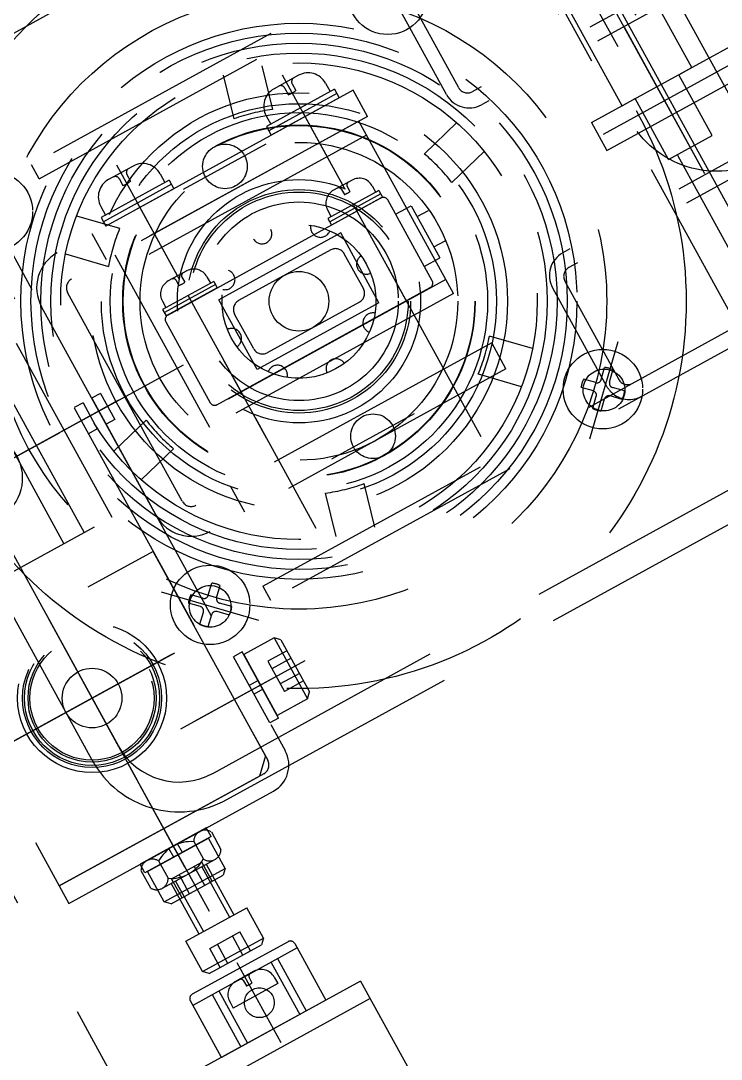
# Model space of a CAD drawing. Header units: millimetres. Extents: x 75184266 to 76346726, y -35850126 to -33679385.
# Drawn here: x 75327929.1 to 75327999.7, y -34896534.8 to -34896430.3 of the extents above; entities that cross this region are included whole.
import ezdxf

# ---------------------------------------------------------------- set-up
doc = ezdxf.new("R2010")
doc.units = ezdxf.units.MM
doc.header["$LTSCALE"] = 50
doc.header["$MEASUREMENT"] = 0
doc.linetypes.add('XR-지하3층$0$생활체육시설(최종)$0$HIDDENX2', pattern=[0.75, 0.5, -0.25])
doc.layers.add('건축', color=8, linetype='CONTINUOUS', plot=False)

msp = doc.modelspace()

# ---------------------------------------------------------------- linework, layer by layer
at = {"layer": '건축', "linetype": 'XR-지하3층$0$생활체육시설(최종)$0$HIDDENX2'}
for p, q in [((75327930.98, -34896446.17, 0), (75328260.28, -34896265.42, 0)), ((75327953.5, -34896487.2, 0), (75328282.8, -34896306.44, 0)), ((75328036.75, -34896515.2, 0), (75327952.06, -34896360.91, 0)), ((75327997.84, -34896445.36, 0), (75327961.87, -34896379.83, 0)), ((75327996.7, -34896434.97, 0), (75327970.62, -34896387.46, 0)), ((75327989.69, -34896438.82, 0), (75327963.61, -34896391.31, 0)), ((75327986.62, -34896440.5, 0), (75328048.42, -34896406.58, 0)), ((75327988.16, -34896443.31, 0), (75328049.96, -34896409.38, 0)), ((75327912.36, -34896440.31, 0), (75327965.83, -34896410.96, 0)), ((75328007.32, -34896465.75, 0), (75327977.97, -34896412.28, 0)), ((75327987.19, -34896413.49, 0), (75327930.21, -34896444.77, 0)), ((75328004.69, -34896467.2, 0), (75327975.34, -34896413.72, 0)), ((75328008.36, -34896418.88, 0), (75327974.6, -34896437.41, 0)), ((75328009.13, -34896420.28, 0), (75327975.54, -34896438.71, 0)), ((75328005.48, -34896446.81, 0), (75327992.97, -34896424.01, 0)), ((75327973.24, -34896437.01, 0), (75327967.8, -34896427.11, 0)), ((75327972.01, -34896437.69, 0), (75327966.57, -34896427.78, 0)), ((75327987.83, -34896441.67, 0), (75328010.62, -34896429.15, 0)), ((75327989.93, -34896430.95, 0), (75327998, -34896445.65, 0)), ((75327918.22, -34896435.39, 0), (75327955.75, -34896503.76, 0)), ((75327949.51, -34896435.75, 0), (75327950.58, -34896440.14, 0)), ((75327953.39, -34896434.8, 0), (75327954.47, -34896439.19, 0)), ((75327957.1, -34896435.75, 0), (75327954.63, -34896437.1, 0)), ((75327961.56, -34896446.8, 0), (75327955.49, -34896435.75, 0)), ((75328017.31, -34896435.18, 0), (75327983.72, -34896453.62, 0)), ((75327995.39, -34896435.69, 0), (75327996.7, -34896434.97, 0)), ((75327998.75, -34896441.83, 0), (75327995.39, -34896435.69, 0)), ((75327916.46, -34896436.35, 0), (75327954, -34896504.73, 0)), ((75327956.46, -34896436.6, 0), (75327956.83, -34896437.28, 0)), ((75327959.81, -34896436.54, 0), (75327960.28, -34896437.39, 0)), ((75328018.08, -34896436.58, 0), (75327984.32, -34896455.12, 0)), ((75327962.6, -34896437.26, 0), (75327932.79, -34896453.62, 0)), ((75327960.72, -34896437.15, 0), (75327953.87, -34896440.91, 0)), ((75327960.96, -34896437.59, 0), (75327954.11, -34896441.35, 0)), ((75327955.69, -34896437.02, 0), (75327956.06, -34896437.7, 0)), ((75327960.72, -34896437.15, 0), (75327961.2, -34896438.03, 0)), ((75327964.04, -34896439.89, 0), (75327962.6, -34896437.26, 0)), ((75327961.2, -34896438.03, 0), (75327954.35, -34896441.79, 0)), ((75327989.69, -34896438.82, 0), (75327991, -34896438.1, 0)), ((75327994.37, -34896444.23, 0), (75327991, -34896438.1, 0)), ((75327964.04, -34896439.89, 0), (75327934.24, -34896456.25, 0)), ((75327953.84, -34896439.82, 0), (75327954.31, -34896440.67, 0)), ((75327961.77, -34896447.19, 0), (75327957.44, -34896439.3, 0)), ((75327963.16, -34896440.37, 0), (75327938.62, -34896453.85, 0)), ((75327953.87, -34896440.91, 0), (75327954.35, -34896441.79, 0)), ((75327972.69, -34896457.73, 0), (75327963.16, -34896440.37, 0)), ((75327973.03, -34896440.52, 0), (75327969.77, -34896443.65, 0)), ((75327986.62, -34896440.5, 0), (75327988.16, -34896443.31, 0)), ((75327963.93, -34896441.78, 0), (75327939.39, -34896455.25, 0)), ((75327994.37, -34896444.23, 0), (75327998.75, -34896441.83, 0)), ((75327945.52, -34896447.21, 0), (75327953.85, -34896442.64, 0)), ((75327975.8, -34896443.41, 0), (75327972.53, -34896446.53, 0)), ((75327930.98, -34896446.17, 0), (75327930.21, -34896444.77, 0)), ((75327940.44, -34896444.89, 0), (75327937.97, -34896446.25, 0)), ((75327944.9, -34896455.94, 0), (75327938.78, -34896444.8, 0)), ((75327939.03, -34896446.16, 0), (75327939.41, -34896446.84, 0)), ((75327939.8, -34896445.74, 0), (75327940.17, -34896446.42, 0)), ((75327943.16, -34896445.68, 0), (75327943.63, -34896446.54, 0)), ((75327894.51, -34896447.26, 0), (75327933, -34896517.39, 0)), ((75327944.07, -34896446.3, 0), (75327937.21, -34896450.06, 0)), ((75327944.31, -34896446.73, 0), (75327937.45, -34896450.5, 0)), ((75327944.55, -34896447.17, 0), (75327937.69, -34896450.93, 0)), ((75327944.07, -34896446.3, 0), (75327944.55, -34896447.17, 0)), ((75327962.49, -34896446.3, 0), (75327960.63, -34896447.32, 0)), ((75327961.43, -34896447.26, 0), (75327961.71, -34896447.76, 0)), ((75327962.01, -34896446.94, 0), (75327962.28, -34896447.45, 0)), ((75327964.52, -34896446.89, 0), (75327964.87, -34896447.54, 0)), ((75327943.93, -34896459.89, 0), (75327965.4, -34896448.1, 0)), ((75327965.2, -34896447.35, 0), (75327960.06, -34896450.18, 0)), ((75327965.38, -34896447.68, 0), (75327960.24, -34896450.51, 0)), ((75327965.56, -34896448.01, 0), (75327960.42, -34896450.83, 0)), ((75327965.2, -34896447.35, 0), (75327965.56, -34896448.01, 0)), ((75327970.56, -34896456.45, 0), (75327966.08, -34896448.3, 0)), ((75327937.18, -34896448.96, 0), (75327937.65, -34896449.82, 0)), ((75327945.11, -34896456.33, 0), (75327940.78, -34896448.44, 0)), ((75327960.04, -34896449.36, 0), (75327960.39, -34896450, 0)), ((75327968.26, -34896459.02, 0), (75327962.68, -34896448.85, 0)), ((75327966.88, -34896449.74, 0), (75327968.45, -34896448.88, 0)), ((75327968.45, -34896448.88, 0), (75327971.34, -34896454.14, 0)), ((75327969.06, -34896449.97, 0), (75327970.18, -34896449.36, 0)), ((75327938.95, -34896503.29, 0), (75327909.59, -34896449.81, 0)), ((75327934.74, -34896449.9, 0), (75327939.08, -34896451.16, 0)), ((75327937.21, -34896450.06, 0), (75327937.69, -34896450.93, 0)), ((75327960.06, -34896450.18, 0), (75327960.42, -34896450.83, 0)), ((75327936.32, -34896504.73, 0), (75327906.96, -34896451.26, 0)), ((75327937.74, -34896454.33, 0), (75327936.3, -34896451.7, 0)), ((75327961.36, -34896451.63, 0), (75327949.08, -34896458.37, 0)), ((75327965.2, -34896458.65, 0), (75327961.36, -34896451.63, 0)), ((75327970.74, -34896453.04, 0), (75327971.87, -34896452.42, 0)), ((75327960.35, -34896453.33, 0), (75327951.05, -34896458.43, 0)), ((75327933.62, -34896453.74, 0), (75327937.96, -34896455, 0)), ((75327948.15, -34896471.21, 0), (75327938.62, -34896453.85, 0)), ((75327963.63, -34896457.23, 0), (75327961.7, -34896453.72, 0)), ((75327969.76, -34896455, 0), (75327971.34, -34896454.14, 0)), ((75327945.83, -34896455.44, 0), (75327943.98, -34896456.46, 0)), ((75327970.53, -34896463.14, 0), (75327966.2, -34896455.25, 0)), ((75327948.55, -34896456.5, 0), (75327943.41, -34896459.32, 0)), ((75327944.77, -34896456.4, 0), (75327945.05, -34896456.91, 0)), ((75327945.35, -34896456.08, 0), (75327945.63, -34896456.59, 0)), ((75327971.92, -34896456.33, 0), (75327947.38, -34896469.8, 0)), ((75327947.87, -34896456.04, 0), (75327948.22, -34896456.68, 0)), ((75327948.55, -34896456.5, 0), (75327948.91, -34896457.15, 0)), ((75327983.92, -34896456.47, 0), (75327989.36, -34896466.38, 0)), ((75327945.39, -34896478.65, 0), (75327933.84, -34896457.61, 0)), ((75327948.73, -34896456.83, 0), (75327943.59, -34896459.65, 0)), ((75327948.91, -34896457.15, 0), (75327943.77, -34896459.98, 0)), ((75327972.69, -34896457.73, 0), (75327948.15, -34896471.21, 0)), ((75327948.88, -34896468.92, 0), (75327970.36, -34896457.13, 0)), ((75328011.25, -34896457.33, 0), (75327954.27, -34896488.6, 0)), ((75327982.69, -34896457.15, 0), (75327988.13, -34896467.05, 0)), ((75327943.38, -34896458.5, 0), (75327943.74, -34896459.14, 0)), ((75327951.61, -34896468.16, 0), (75327946.03, -34896458, 0)), ((75327952.93, -34896465.38, 0), (75327949.08, -34896458.37, 0)), ((75327965.2, -34896458.65, 0), (75327952.93, -34896465.38, 0)), ((75327963.23, -34896458.59, 0), (75327953.94, -34896463.69, 0)), ((75327942.76, -34896480.09, 0), (75327931.21, -34896459.06, 0)), ((75327943.41, -34896459.32, 0), (75327943.77, -34896459.98, 0)), ((75327952.58, -34896463.29, 0), (75327950.66, -34896459.79, 0)), ((75327943.73, -34896460.57, 0), (75327948.2, -34896468.72, 0)), ((75327921.44, -34896461, 0), (75327935.87, -34896487.3, 0)), ((75327969.39, -34896461.08, 0), (75327975.46, -34896472.12, 0)), ((75327928.67, -34896462.73, 0), (75327938.29, -34896480.26, 0)), ((75327976.55, -34896462.69, 0), (75327946.75, -34896479.05, 0)), ((75327980.66, -34896463.27, 0), (75327976.33, -34896462.01, 0)), ((75327977.99, -34896465.32, 0), (75327976.55, -34896462.69, 0)), ((75327986.44, -34896472.35, 0), (75327989.29, -34896462.56, 0)), ((75327925.86, -34896464.27, 0), (75327935.49, -34896481.8, 0)), ((75327931.09, -34896472.81, 0), (75327945.51, -34896464.9, 0)), ((75327953.87, -34896472.28, 0), (75327949.54, -34896464.39, 0)), ((75327977.99, -34896465.32, 0), (75327948.19, -34896481.68, 0)), ((75327979.55, -34896467.11, 0), (75327975.21, -34896465.85, 0)), ((75327987.58, -34896466.4, 0), (75327987.93, -34896465.18, 0)), ((75327988.42, -34896466.65, 0), (75327988.77, -34896465.43, 0)), ((75327911.12, -34896483.77, 0), (75327942.38, -34896466.61, 0)), ((75327986.79, -34896467.54, 0), (75327985.57, -34896467.18, 0)), ((75327987.03, -34896466.7, 0), (75327985.81, -34896466.34, 0)), ((75327989.94, -34896467.54, 0), (75327988.72, -34896467.19, 0)), ((75327937.14, -34896467.78, 0), (75327936.26, -34896468.26, 0)), ((75327937.14, -34896467.78, 0), (75327938.58, -34896470.41, 0)), ((75327986.73, -34896469.3, 0), (75327987.09, -34896468.08, 0)), ((75327989.69, -34896468.39, 0), (75327988.47, -34896468.03, 0)), ((75327938.98, -34896468.48, 0), (75327909.9, -34896484.44, 0)), ((75327935.39, -34896468.74, 0), (75327934.51, -34896469.22, 0)), ((75327935.39, -34896468.74, 0), (75327936.83, -34896471.37, 0)), ((75327987.57, -34896469.55, 0), (75327987.93, -34896468.33, 0)), ((75327952.74, -34896470.22, 0), (75327958.85, -34896481.36, 0)), ((75327960.44, -34896474.38, 0), (75327968.77, -34896469.81, 0)), ((75327936.83, -34896471.37, 0), (75327935.95, -34896471.85, 0)), ((75327938.58, -34896470.41, 0), (75327937.71, -34896470.89, 0)), ((75327938.49, -34896473.6, 0), (75327941.75, -34896470.48, 0)), ((75327941.25, -34896476.49, 0), (75327944.52, -34896473.37, 0)), ((75327948.45, -34896506.06, 0), (75328001.92, -34896476.7, 0)), ((75327951.7, -34896479.75, 0), (75327950.25, -34896477.12, 0)), ((75327964.77, -34896481.26, 0), (75327963.7, -34896476.87, 0)), ((75327960.89, -34896482.21, 0), (75327959.81, -34896477.82, 0)), ((75327949.89, -34896508.69, 0), (75328003.37, -34896479.33, 0)), ((75327914.62, -34896493.26, 0), (75327938.29, -34896480.26, 0)), ((75327942.45, -34896483.69, 0), (75327935.87, -34896487.3, 0)), ((75327953.76, -34896504.29, 0), (75327942.45, -34896483.69, 0)), ((75327948.01, -34896488.12, 0), (75327948.37, -34896486.9, 0)), ((75327953.09, -34896490.66, 0), (75327943.3, -34896487.8, 0)), ((75327947.47, -34896488.42, 0), (75327946.25, -34896488.06, 0)), ((75327948.85, -34896488.36, 0), (75327949.21, -34896487.14, 0)), ((75327953.5, -34896487.2, 0), (75327954.27, -34896488.6, 0)), ((75327947.22, -34896489.26, 0), (75327946, -34896488.9, 0)), ((75327950.37, -34896489.26, 0), (75327949.15, -34896488.91, 0)), ((75327931.73, -34896490.14, 0), (75327940.87, -34896506.8, 0)), ((75327947.16, -34896491.02, 0), (75327947.52, -34896489.8, 0)), ((75327948.01, -34896491.27, 0), (75327948.36, -34896490.05, 0)), ((75327950.13, -34896490.11, 0), (75327948.91, -34896489.75, 0)), ((75327931.85, -34896490.36, 0), (75327940.75, -34896506.58, 0)), ((75327939.19, -34896503.73, 0), (75327933.42, -34896493.21, 0)), ((75327939.19, -34896503.73, 0), (75327933.42, -34896493.21, 0)), ((75327954.64, -34896492.39, 0), (75327951.58, -34896494.08, 0)), ((75327955.32, -34896492.59, 0), (75327954.64, -34896492.39, 0)), ((75327954.64, -34896492.39, 0), (75327958.01, -34896498.53, 0)), ((75327955.32, -34896492.59, 0), (75327958.21, -34896497.85, 0)), ((75327927.98, -34896503.04, 0), (75327944.63, -34896493.9, 0)), ((75327928.19, -34896502.92, 0), (75327944.41, -34896494.02, 0)), ((75327951.43, -34896493.81, 0), (75327950.55, -34896494.3, 0)), ((75327954.21, -34896500.96, 0), (75327950.55, -34896494.3, 0)), ((75327955.09, -34896500.48, 0), (75327951.43, -34896493.81, 0)), ((75327951.58, -34896494.08, 0), (75327954.94, -34896500.21, 0)), ((75327955.93, -34896493.7, 0), (75327954, -34896494.76, 0)), ((75327945.23, -34896501.55, 0), (75327957.78, -34896494.67, 0)), ((75327954, -34896494.76, 0), (75327955.67, -34896497.8, 0)), ((75327956.35, -34896494.46, 0), (75327954.42, -34896495.52, 0)), ((75327931.04, -34896501.35, 0), (75327941.56, -34896495.58, 0)), ((75327931.04, -34896501.35, 0), (75327941.56, -34896495.58, 0)), ((75327946.68, -34896500.75, 0), (75327954.57, -34896496.42, 0)), ((75327957.18, -34896495.98, 0), (75327955.25, -34896497.04, 0)), ((75327953.02, -34896496.71, 0), (75327952.14, -34896497.19, 0)), ((75327957.6, -34896496.74, 0), (75327955.67, -34896497.8, 0)), ((75327953.5, -34896497.58, 0), (75327952.62, -34896498.06, 0)), ((75327958.01, -34896498.53, 0), (75327954.94, -34896500.21, 0)), ((75327958.01, -34896498.53, 0), (75327958.21, -34896497.85, 0)), ((75327946.86, -34896551.99, 0), (75327918.47, -34896500.27, 0)), ((75327955.09, -34896500.48, 0), (75327954.21, -34896500.96, 0)), ((75327953.76, -34896504.29, 0), (75327953.16, -34896506.32, 0)), ((75327939.91, -34896505.04, 0), (75327948.09, -34896519.94, 0)), ((75327953.6, -34896506.08, 0), (75327933, -34896517.39, 0)), ((75327933, -34896517.39, 0), (75327953.16, -34896506.32, 0)), ((75327933.96, -34896519.14, 0), (75327954.56, -34896507.84, 0)), ((75327945.66, -34896515.51, 0), (75327941.09, -34896507.18, 0)), ((75327947.81, -34896511.54, 0), (75327941.15, -34896515.2, 0)), ((75327941.85, -34896514.81, 0), (75327947.11, -34896511.93, 0)), ((75327948.3, -34896512.42, 0), (75327947.81, -34896511.54, 0)), ((75327948.32, -34896511.95, 0), (75327949.28, -34896513.7, 0)), ((75327948.3, -34896512.42, 0), (75327941.63, -34896516.08, 0)), ((75327941.9, -34896515.93, 0), (75327948.03, -34896512.56, 0)), ((75327945.4, -34896514.01, 0), (75327944.92, -34896513.13, 0)), ((75327946.54, -34896512.92, 0), (75327947.51, -34896514.68, 0)), ((75327949.72, -34896515.63, 0), (75327948.03, -34896512.56, 0)), ((75327944.53, -34896514.49, 0), (75327944.05, -34896513.61, 0)), ((75327941.63, -34896516.08, 0), (75327941.15, -34896515.2, 0)), ((75327943, -34896514.87, 0), (75327943.96, -34896516.62, 0)), ((75327943.39, -34896517.62, 0), (75327948.65, -34896514.73, 0)), ((75327944.31, -34896516.66, 0), (75327947.35, -34896514.99, 0)), ((75327948.41, -34896516.92, 0), (75327947.35, -34896514.99, 0)), ((75327947.79, -34896515.21, 0), (75327950.58, -34896520.29, 0)), ((75327941.23, -34896515.84, 0), (75327942.19, -34896517.59, 0)), ((75327943.58, -34896519, 0), (75327941.9, -34896515.93, 0)), ((75327943.58, -34896519, 0), (75327949.72, -34896515.63, 0)), ((75327944.26, -34896519.2, 0), (75327949.52, -34896516.31, 0)), ((75327946.13, -34896518.17, 0), (75327945.07, -34896516.24, 0)), ((75327947.65, -34896517.34, 0), (75327946.59, -34896515.41, 0)), ((75327947.35, -34896515.45, 0), (75327950.14, -34896520.53, 0)), ((75327949.72, -34896515.63, 0), (75327949.52, -34896516.31, 0)), ((75327933, -34896517.39, 0), (75327933.96, -34896519.14, 0)), ((75327944.28, -34896517.13, 0), (75327947.07, -34896522.22, 0)), ((75327945.37, -34896518.59, 0), (75327944.31, -34896516.66, 0)), ((75327944.72, -34896516.89, 0), (75327947.51, -34896521.98, 0)), ((75327944.26, -34896519.2, 0), (75327943.58, -34896519, 0)), ((75327945.75, -34896522.94, 0), (75327951.88, -34896519.58, 0)), ((75327953.57, -34896522.64, 0), (75327951.88, -34896519.58, 0)), ((75327948.16, -34896523.67, 0), (75327951.2, -34896522, 0)), ((75327951.5, -34896524.35, 0), (75327950.44, -34896522.42, 0)), ((75327952.26, -34896523.93, 0), (75327951.2, -34896522, 0)), ((75327947.43, -34896526.01, 0), (75327945.75, -34896522.94, 0)), ((75327956.04, -34896523, 0), (75327946.4, -34896528.29, 0)), ((75327956.96, -34896523.63, 0), (75327946.44, -34896529.41, 0)), ((75327947.43, -34896526.01, 0), (75327953.57, -34896522.64, 0)), ((75327948.11, -34896526.21, 0), (75327953.37, -34896523.32, 0)), ((75327949.22, -34896525.6, 0), (75327948.16, -34896523.67, 0)), ((75327949.98, -34896525.18, 0), (75327948.92, -34896523.25, 0)), ((75327953.57, -34896522.64, 0), (75327953.37, -34896523.32, 0)), ((75327956.72, -34896523.19, 0), (75327959.85, -34896528.89, 0)), ((75327954.99, -34896524.71, 0), (75327957.88, -34896529.97, 0)), ((75327955.36, -34896533.18, 0), (75327950.93, -34896525.12, 0)), ((75327954.33, -34896525.08, 0), (75327957.22, -34896530.34, 0)), ((75327948.11, -34896526.21, 0), (75327947.43, -34896526.01, 0)), ((75327952.61, -34896525.98, 0), (75327950.76, -34896527, 0)), ((75327952.13, -34896526.62, 0), (75327952.41, -34896527.13, 0)), ((75327954.65, -34896526.58, 0), (75327955, -34896527.22, 0)), ((75327963.35, -34896526.97, 0), (75327945.82, -34896536.59, 0)), ((75327955, -34896527.22, 0), (75327950.52, -34896529.68, 0)), ((75327951.56, -34896526.94, 0), (75327951.84, -34896527.45, 0)), ((75327963.35, -34896526.97, 0), (75327977.79, -34896553.27, 0)), ((75327964.32, -34896528.72, 0), (75327946.79, -34896538.34, 0)), ((75327948.41, -34896528.32, 0), (75327951.3, -34896533.58, 0)), ((75327949.07, -34896527.96, 0), (75327951.96, -34896533.22, 0)), ((75327959.85, -34896528.89, 0), (75327949.33, -34896534.67, 0)), ((75327949.33, -34896534.67, 0), (75327946.2, -34896528.97, 0)), ((75327950.17, -34896529.04, 0), (75327950.52, -34896529.68, 0))]:
    msp.add_line(p, q, dxfattribs=at)
for centre, radius in [((75327957.14, -34896458.51, 0), 39), ((75327966.08, -34896427.64, 0), 4), ((75327999.22, -34896435.41, 0), 10), ((75327957.14, -34896458.51, 0), 31), ((75327957.14, -34896458.51, 0), 28), ((75327957.15, -34896458.51, 0), 27), ((75327957.15, -34896458.51, 0), 27), ((75327957.14, -34896458.51, 0), 26), ((75327957.15, -34896458.51, 0), 25), ((75327957.15, -34896458.51, 0), 25), ((75327957.14, -34896458.51, 0), 24), ((75327957.14, -34896458.51, 0), 21), ((75327957.14, -34896458.51, 0), 21), ((75327957.14, -34896458.51, 0), 19.9), ((75327957.14, -34896458.51, 0), 19), ((75327957.14, -34896458.51, 0), 19), ((75327957.14, -34896458.51, 0), 17.75), ((75327957.14, -34896458.51, 0), 17.7), ((75327957.14, -34896458.51, 0), 16), ((75327949.69, -34896444.92, 0), 2.25), ((75327926.31, -34896449.47, 0), 4), ((75327957.14, -34896458.51, 0), 12.25), ((75327957.14, -34896458.51, 0), 11.25), ((75327957.14, -34896458.51, 0), 11), ((75327957.14, -34896458.51, 0), 10), ((75327957.14, -34896458.51, 0), 10), ((75327957.14, -34896458.51, 0), 7.75), ((75327957.14, -34896458.51, 0), 3), ((75327987.75, -34896467.36, 0), 4), ((75327987.87, -34896467.45, 0), 2.1), ((75327964.6, -34896472.1, 0), 2.25), ((75327948.19, -34896489.08, 0), 4), ((75327948.19, -34896489.23, 0), 2.1), ((75327936.3, -34896498.47, 0), 7.5), ((75327936.3, -34896498.47, 0), 7), ((75327936.3, -34896498.47, 0), 7), ((75327936.3, -34896498.47, 0), 6.8), ((75327936.3, -34896498.47, 0), 6.45), ((75327936.3, -34896498.47, 0), 6.25), ((75327936.3, -34896498.47, 0), 3), ((75327936.3, -34896498.47, 0), 3), ((75327953.15, -34896529.15, 0), 1.5)]:
    msp.add_circle(centre, radius, dxfattribs=at)
for centre, radius, start, end in [((75327958.06, -34896437.5, 0), 2, 28.7634, 118.7634), ((75327955.31, -34896437.23, 0), 0.438, 28.7634, 118.7634), ((75327956.84, -34896436.39, 0), 0.438, 118.7634, 208.7634), ((75327955.59, -34896438.86, 0), 2, 118.7634, 208.7634), ((75327955.41, -34896435.61, 0), 2.19, 287.2265, 310.3004), ((75327974.29, -34896436.44, 0), 2.6, 208.7634, 298.7634), ((75327974.11, -34896436.53, 0), 1, 208.7634, 298.7634), ((75327957.14, -34896458.51, 0), 19.5, 97.8766, 109.6503), ((75327957.14, -34896458.51, 0), 19.5, 37.8766, 49.6503), ((75327940.19, -34896445.53, 0), 0.438, 118.7634, 208.7634), ((75327941.41, -34896446.64, 0), 2, 28.7634, 118.7634), ((75327938.93, -34896448, 0), 2, 118.7634, 208.7634), ((75327938.65, -34896446.38, 0), 0.438, 28.7634, 118.7634), ((75327963.21, -34896447.62, 0), 1.5, 28.7634, 118.7634), ((75327938.76, -34896444.75, 0), 2.19, 287.2265, 310.3004), ((75327961.35, -34896448.63, 0), 1.5, 118.7634, 208.7634), ((75327961.14, -34896447.41, 0), 0.329, 28.7634, 118.7634), ((75327962.29, -34896446.78, 0), 0.329, 118.7634, 208.7634), ((75327961.22, -34896446.19, 0), 1.64, 287.2265, 310.3004), ((75327965.64, -34896448.54, 0), 0.5, 28.7634, 118.7634), ((75327957.14, -34896458.51, 0), 19.5, 157.8766, 169.6503), ((75327953.41, -34896451.72, 0), 1, 212.4625, 25.0643), ((75327959.31, -34896451.07, 0), 1, 167.4625, 340.0643), ((75327960.83, -34896454.21, 0), 1, 28.7634, 118.7634), ((75327934.72, -34896457.13, 0), 4, 118.7634, 208.7634), ((75327963.94, -34896454.78, 0), 1, 122.4625, 295.0643), ((75327984.97, -34896455.9, 0), 2.6, 118.7634, 208.7634), ((75327945.64, -34896455.92, 0), 0.329, 118.7634, 208.7634), ((75327946.55, -34896456.76, 0), 1.5, 28.7634, 118.7634), ((75327949.7, -34896456.34, 0), 1, 257.4625, 70.0643), ((75327984.8, -34896455.99, 0), 1, 118.7634, 208.7634), ((75327934.72, -34896457.13, 0), 1, 118.7634, 208.7634), ((75327944.7, -34896457.78, 0), 1.5, 118.7634, 208.7634), ((75327944.49, -34896456.56, 0), 0.329, 28.7634, 118.7634), ((75327944.57, -34896455.34, 0), 1.64, 287.2265, 310.3004), ((75327970.12, -34896456.69, 0), 0.5, 298.7634, 28.7634), ((75327962.75, -34896457.71, 0), 1, 298.7634, 28.7634), ((75327951.54, -34896459.31, 0), 1, 118.7634, 208.7634), ((75327964.58, -34896460.68, 0), 1, 77.4625, 250.0643), ((75327944.17, -34896460.33, 0), 0.5, 118.7634, 208.7634), ((75327950.35, -34896462.24, 0), 1, 302.4625, 115.0643), ((75327957.14, -34896458.51, 0), 19.5, 337.8766, 349.6503), ((75327953.46, -34896462.81, 0), 1, 208.7634, 298.7634), ((75327954.98, -34896465.95, 0), 1, 347.4625, 160.0643), ((75327960.87, -34896465.3, 0), 1, 32.4625, 205.0643), ((75327987.75, -34896467.36, 0), 2.19, 62.2265, 85.3004), ((75327987.75, -34896467.36, 0), 2.19, 152.2265, 175.3004), ((75327987.16, -34896466.28, 0), 0.438, 253.7634, 343.7634), ((75327990.41, -34896465.8, 0), 2.6, 208.7634, 231.3833), ((75327988.84, -34896466.77, 0), 0.438, 163.7634, 253.7634), ((75327990.23, -34896465.9, 0), 1, 208.7634, 298.7634), ((75327986.67, -34896467.96, 0), 0.438, 343.7634, 73.7634), ((75327988.35, -34896468.45, 0), 0.438, 73.7634, 163.7634), ((75327990.41, -34896465.8, 0), 2.6, 231.3833, 298.7634), ((75327987.75, -34896467.36, 0), 2.19, 332.2265, 355.3004), ((75327948.64, -34896468.48, 0), 0.5, 208.7634, 298.7634), ((75327987.75, -34896467.36, 0), 2.19, 242.2265, 265.3004), ((75327957.14, -34896458.51, 0), 19.5, 217.8766, 229.6503), ((75327924.71, -34896476.31, 0), 4.6, 215.0036, 202.5233), ((75327957.14, -34896458.51, 0), 19.5, 277.8766, 289.6503), ((75327946.27, -34896478.17, 0), 1, 208.7634, 298.7634), ((75327946.27, -34896478.17, 0), 4, 208.7634, 298.7634), ((75327948.19, -34896489.08, 0), 2.19, 62.2265, 85.3004), ((75327948.19, -34896489.08, 0), 2.19, 152.2265, 175.3004), ((75327947.59, -34896488, 0), 0.438, 253.7634, 343.7634), ((75327949.27, -34896488.49, 0), 0.438, 163.7634, 253.7634), ((75327947.1, -34896489.68, 0), 0.438, 343.7634, 73.7634), ((75327948.78, -34896490.17, 0), 0.438, 73.7634, 163.7634), ((75327948.19, -34896489.08, 0), 2.19, 332.2265, 355.3004), ((75327948.19, -34896489.08, 0), 2.19, 242.2265, 265.3004), ((75327945.08, -34896499.92, 0), 7, 208.7634, 298.7634), ((75327953.12, -34896505.21, 0), 3, 298.7634, 28.7634), ((75327945.08, -34896499.92, 0), 10, 208.7634, 298.7634), ((75327953.12, -34896505.21, 0), 1, 298.7634, 28.7634), ((75327947.69, -34896512.92, 0), 1.15, 57.3558, 180.171), ((75327946.27, -34896516.62, 0), 3.7, 85.6887, 151.8382), ((75327948.13, -34896513.71, 0), 1.15, 237.3558, 0.171), ((75327942.38, -34896515.84, 0), 1.15, 57.3558, 180.171), ((75327944.24, -34896512.93, 0), 3.7, 265.6887, 331.8382), ((75327942.81, -34896516.62, 0), 1.15, 237.3558, 0.171), ((75327956.28, -34896523.43, 0), 0.5, 28.7634, 118.7634), ((75327951.27, -34896527.1, 0), 0.329, 28.7634, 118.7634), ((75327952.42, -34896526.46, 0), 0.329, 118.7634, 208.7634), ((75327953.34, -34896527.3, 0), 1.5, 28.7634, 118.7634), ((75327951.48, -34896528.32, 0), 1.5, 118.7634, 208.7634), ((75327951.35, -34896525.88, 0), 1.64, 287.2265, 310.3004), ((75327946.64, -34896528.73, 0), 0.5, 118.7634, 208.7634)]:
    msp.add_arc(centre, radius, start, end, dxfattribs=at)

doc.saveas('drawing.dxf')
